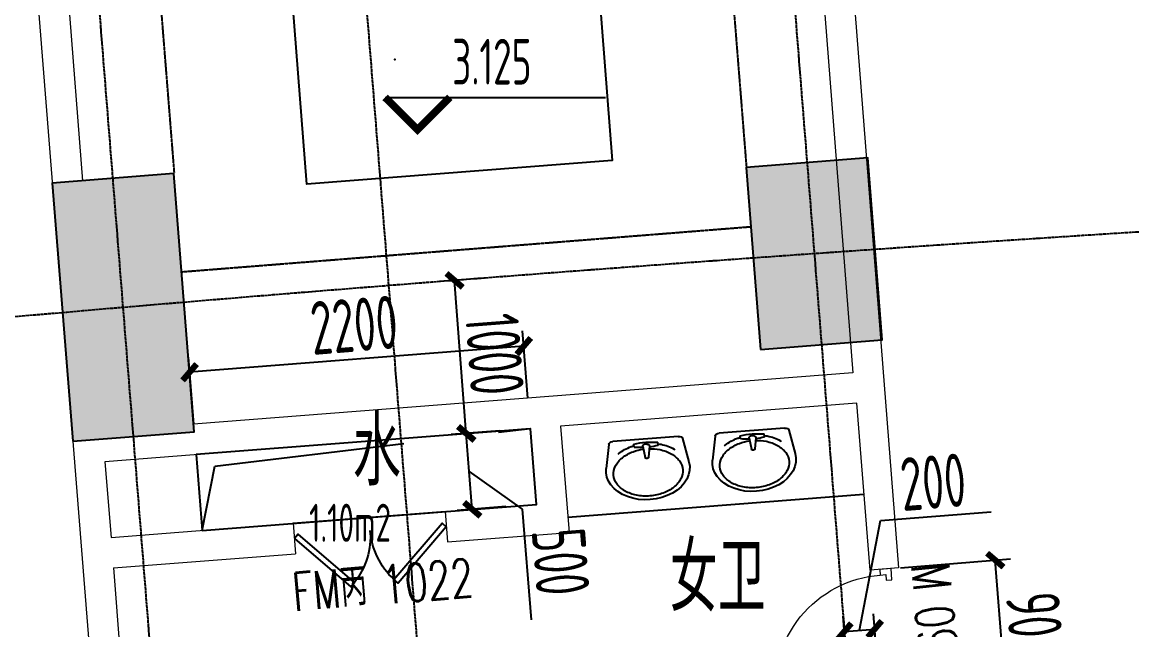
# Model space of a CAD drawing. Header units: millimetres. Extents: x 11515858 to 24947533, y -12784974 to -6116114.
# Drawn here: x 11751844 to 11759128, y -6388712 to -6384721 of the extents above; entities that cross this region are included whole.
import ezdxf
from ezdxf.enums import TextEntityAlignment as Align

# ---------------------------------------------------------------- set-up
doc = ezdxf.new("R2010")
doc.units = ezdxf.units.MM
doc.header["$LTSCALE"] = 10
for name, pattern in [('A2-RG-AXIS$0$CENTER', [2, 1.25, -0.25, 0.25, -0.25]), ('A2-RG-AXIS$0$DOTE', [2.42, 2, -0.2, 0.02, -0.2]), ('A2-RI-F2$0$HIDDEN', [0.375, 0.25, -0.125]), ('A2-RV-F2$0$DASHED2', [0.375, 0.25, -0.125])]:
    doc.linetypes.add(name, pattern=pattern)
for name, color, linetype in [('A2-RB-F2$0$A-DIMS-100', 1, 'Continuous'), ('A2-RD-F2$0$A-1-1-X-toilel$0$A-FIXT', 55, 'Continuous'), ('A2-RG-AXIS$0$A-GRID', 1, 'A2-RG-AXIS$0$CENTER'), ('A2-RI-F2$0$A-HOLE', 2, 'Continuous'), ('A2-RI-F2$0$A-STRS', 50, 'Continuous'), ('A2-RI-F2$0$A-SYMB', 4, 'Continuous'), ('A2-RI-F2$0$A-SYMB-AREA', 4, 'Continuous'), ('A2-RI-F2$0$A-SYMB-DOOR', 4, 'Continuous'), ('A2-RI-F2$0$A-SYMB-NAME', 4, 'Continuous'), ('A2-RI-F2$0$A-SYMB-VOID', 35, 'Continuous'), ('A2-RI-F2$0$HRI-F18$0$A-DOOR', 32, 'Continuous'), ('A2-RI-F2$0$HRI-F18$0$A-WALL', 7, 'Continuous'), ('A2-RS-F2$0$A-HATH-GRAY', 8, 'Continuous'), ('A2-RS-F2$0$A-WALL-CONC', 6, 'Continuous'), ('A2-RV-F2$0$A-HATH', 9, 'Continuous'), ('A2-RV-F2$0$AUDIT_D_120618114340-341', 1, 'Continuous')]:
    doc.layers.add(name, color=color, linetype=linetype)
for name, color, linetype, lineweight in [('A2-RI-F2$0$$0$A-WALL', 7, 'Continuous', 5), ('A2-RI-F2$0$A-DOOR', 32, 'Continuous', 5), ('A2-RI-F2$0$A-FLOR-STRS', 2, 'Continuous', 5), ('A2-RI-F2$0$A-WALL', 7, 'Continuous', 5)]:
    doc.layers.add(name, color=color, linetype=linetype, lineweight=lineweight)
doc.layers.add('A2-RI-F2$0$A-X-AREA', color=6, linetype='Continuous', plot=False)
doc.styles.add('A2-RB-F2$0$XD2008', font='hzs.shx', dxfattribs={"width": 0.7, "bigfont": 'hztxt.shx'})
doc.styles.add('A2-RI-F2$0$ECADI', font='hzs.shx', dxfattribs={"width": 0.7, "bigfont": 'hztxt.shx'})
doc.styles.add('A2-RI-F2$0$ECADI-TXT', font='simplex.shx', dxfattribs={"bigfont": 'hztxt.shx'})
doc.styles.add('A2-RI-F2$0$XD2008', font='hzs.shx', dxfattribs={"width": 0.7, "bigfont": 'hztxt.shx'})
doc.dimstyles.new('A2-RB-F2$0$XD100$0', dxfattribs={"dimscale": 100, "dimtxt": 3.5, "dimasz": 1, "dimexe": 1, "dimexo": 2, "dimgap": 0.5, "dimtad": 1, "dimdec": 0, "dimdsep": 46, "dimtxsty": 'A2-RB-F2$0$XD2008', "dimblk1": 'A2-RB-F2$0$_ArchTick', "dimblk2": 'A2-RB-F2$0$_ArchTick', "dimsah": 1, "dimcen": 2.5, "dimclrt": 4, "dimaunit": 1, "dimadec": 0, "dimazin": 0, "dimtfac": 1, "dimtdec": 0, "dimtix": 1, "dimtmove": 1, "dimatfit": 3, "dimfxl": 0, "dimtolj": 1, "dimtzin": 0, "dimarcsym": 0})

# ---------------------------------------------------------------- blocks, each defined once
blk = doc.blocks.new('A2-RG-AXIS')
at = {"layer": 'A2-RG-AXIS$0$A-GRID', "linetype": 'A2-RG-AXIS$0$DOTE'}
for p, q in [((11755647.6, -6368696.2), (11757669.8, -6394116.9)), ((11756043.3, -6408979.7), (11752855.5, -6368906.3)), ((11754299.2, -6409123.8), (11751111, -6369045.1))]:
    blk.add_line(p, q, dxfattribs=at)
for radius in [316700, 313400, 308700]:
    blk.add_arc((11778730.7, -6694178.7), radius, 75.589285, 95.407644, dxfattribs=at)
blk = doc.blocks.new('A2-RV-F2')
at = {"layer": 'A2-RV-F2$0$A-HATH', "linetype": 'A2-RV-F2$0$DASHED2'}
for p, q in [((11756599.4, -6385666.9), (11755972.5, -6377822)), ((11752354.9, -6379628.2), (11752841, -6385708.9)), ((11756631.5, -6386065.4), (11752893.4, -6386362.1))]:
    blk.add_line(p, q, dxfattribs=at)
at = {"layer": 'A2-RV-F2$0$AUDIT_D_120618114340-341'}
blk.add_lwpolyline([(11755331.1, -6380667.2), (11755715.5, -6385628.6), (11753711.6, -6385785.5), (11753531, -6383454.8)], dxfattribs=at)
blk = doc.blocks.new('A2-RB-F2$0$_ArchTick')
at = {"color": 0, "linetype": 'ByBlock', "const_width": 0.4}
blk.add_lwpolyline([(-0.5, -0.5), (0.5, 0.5)], dxfattribs=at)
blk = doc.blocks.new('*D1759')
at = {"layer": 'A2-RB-F2$0$A-DIMS-100', "color": 0, "lineweight": -2, "transparency": 16777216}
for p, q in [((11757476.9, -6387994.4), (11758204.6, -6387936.5)), ((11757340.4, -6388714.5), (11757476.9, -6387994.4)), ((11757281.3, -6389232.2), (11757232.8, -6388622.8)), ((11757480.6, -6389216.4), (11757432.1, -6388606.9)), ((11757240.7, -6388722.5), (11757440.1, -6388706.6))]:
    blk.add_line(p, q, dxfattribs=at)
at = {"layer": 'Defpoints', "color": 0, "transparency": 16777216}
for p in [(11757440.1, -6388706.6), (11757297.1, -6389431.6), (11757496.5, -6389415.7)]:
    blk.add_point(p, dxfattribs=at)
at = {"layer": 'A2-RB-F2$0$A-DIMS-100', "color": 0, "lineweight": -2, "transparency": 16777216, "xscale": 100, "yscale": 100, "zscale": 100}
for p, rotation in [((11757240.7, -6388722.5), 184.5482656225848), ((11757440.1, -6388706.6), 4.548265622584782)]:
    blk.add_blockref('A2-RB-F2$0$_ArchTick', p, dxfattribs=dict(at, rotation=rotation))
at = {"layer": 'A2-RB-F2$0$A-DIMS-100', "color": 4, "transparency": 16777216, "insert": (11757822.9, -6387741.1), "char_height": 350, "attachment_point": 5, "rotation": 4.54827, "style": 'A2-RB-F2$0$XD2008'}
blk.add_mtext('\\A1;200', dxfattribs=at)
blk = doc.blocks.new('*D1664')
at = {"layer": 'A2-RB-F2$0$A-DIMS-100', "color": 0, "lineweight": -2, "transparency": 16777216}
for p, q in [((11757608.8, -6388303.7), (11758331.1, -6388246.2)), ((11758302.8, -6389151.3), (11758231.5, -6388254.1)), ((11757680.2, -6389200.8), (11758402.5, -6389143.4))]:
    blk.add_line(p, q, dxfattribs=at)
at = {"layer": 'Defpoints', "color": 0, "transparency": 16777216}
for p in [(11758231.5, -6388254.1), (11757409.5, -6388319.5), (11757480.8, -6389216.7)]:
    blk.add_point(p, dxfattribs=at)
at = {"layer": 'A2-RB-F2$0$A-DIMS-100', "color": 0, "lineweight": -2, "transparency": 16777216, "xscale": 100, "yscale": 100, "zscale": 100}
for p, rotation in [((11758231.5, -6388254.1), 94.54826562258324), ((11758302.8, -6389151.3), 274.5482656225832)]:
    blk.add_blockref('A2-RB-F2$0$_ArchTick', p, dxfattribs=dict(at, rotation=rotation))
at = {"layer": 'A2-RB-F2$0$A-DIMS-100', "color": 4, "transparency": 16777216, "insert": (11758491.4, -6388684.9), "char_height": 350, "attachment_point": 5, "rotation": 274.54827, "style": 'A2-RB-F2$0$XD2008'}
blk.add_mtext('\\A1;900', dxfattribs=at)
blk = doc.blocks.new('*D1789')
at = {"layer": 'A2-RB-F2$0$A-DIMS-100', "color": 0, "lineweight": -2, "transparency": 16777216}
for p, q in [((11754979.1, -6387405.2), (11754659.1, -6387430.7)), ((11754798.3, -6387920.3), (11754758.8, -6387422.7)), ((11754778.5, -6387671.5), (11755125.9, -6387919)), ((11755018.7, -6387902.7), (11754698.7, -6387928.2)), ((11755125.9, -6387919), (11755183.8, -6388646.7))]:
    blk.add_line(p, q, dxfattribs=at)
at = {"layer": 'Defpoints', "color": 0, "transparency": 16777216}
for p in [(11754758.8, -6387422.7), (11755178.5, -6387389.4), (11755218.1, -6387886.9)]:
    blk.add_point(p, dxfattribs=at)
at = {"layer": 'A2-RB-F2$0$A-DIMS-100', "color": 0, "lineweight": -2, "transparency": 16777216, "xscale": 100, "yscale": 100, "zscale": 100}
for p, rotation in [((11754758.8, -6387422.7), 94.5482656224885), ((11754798.3, -6387920.3), 274.5482656224885)]:
    blk.add_blockref('A2-RB-F2$0$_ArchTick', p, dxfattribs=dict(at, rotation=rotation))
at = {"layer": 'A2-RB-F2$0$A-DIMS-100', "color": 4, "transparency": 16777216, "insert": (11755379.2, -6388265), "char_height": 350, "attachment_point": 5, "rotation": 274.54827, "style": 'A2-RB-F2$0$XD2008'}
blk.add_mtext('\\A1;500', dxfattribs=at)
blk = doc.blocks.new('*D1790')
at = {"layer": 'A2-RB-F2$0$A-DIMS-100', "color": 0, "lineweight": -2, "transparency": 16777216}
for p, q in [((11754901.9, -6386399.7), (11754582.5, -6386424.2)), ((11754759.3, -6387421.1), (11754682.2, -6386416.6)), ((11754979, -6387404.3), (11754659.6, -6387428.8))]:
    blk.add_line(p, q, dxfattribs=at)
at = {"layer": 'Defpoints', "color": 0, "transparency": 16777216}
for p in [(11754682.2, -6386416.6), (11755101.3, -6386384.4), (11755178.5, -6387389)]:
    blk.add_point(p, dxfattribs=at)
at = {"layer": 'A2-RB-F2$0$A-DIMS-100', "color": 0, "lineweight": -2, "transparency": 16777216, "xscale": 100, "yscale": 100, "zscale": 100}
for p, rotation in [((11754682.2, -6386416.6), 94.38998591822289), ((11754759.3, -6387421.1), 274.3899859182229)]:
    blk.add_blockref('A2-RB-F2$0$_ArchTick', p, dxfattribs=dict(at, rotation=rotation))
at = {"layer": 'A2-RB-F2$0$A-DIMS-100', "color": 4, "transparency": 16777216, "insert": (11754945.1, -6386901.6), "char_height": 350, "attachment_point": 5, "rotation": 274.38999, "style": 'A2-RB-F2$0$XD2008'}
blk.add_mtext('\\A1;1000', dxfattribs=at)
blk = doc.blocks.new('*D1791')
at = {"layer": 'A2-RB-F2$0$A-DIMS-100', "color": 0, "lineweight": -2, "transparency": 16777216}
for p, q in [((11755162.9, -6387189.6), (11755128.4, -6386748.6)), ((11755136.2, -6386848.3), (11752942.9, -6387019.8)), ((11752969.6, -6387361.1), (11752935.1, -6386920.1))]:
    blk.add_line(p, q, dxfattribs=at)
at = {"layer": 'Defpoints', "color": 0, "transparency": 16777216}
for p in [(11752942.9, -6387019.8), (11755178.5, -6387389), (11752985.2, -6387560.5)]:
    blk.add_point(p, dxfattribs=at)
at = {"layer": 'A2-RB-F2$0$A-DIMS-100', "color": 0, "lineweight": -2, "transparency": 16777216, "xscale": 100, "yscale": 100, "zscale": 100}
for p, rotation in [((11755136.2, -6386848.3), 4.470985418795711), ((11752942.9, -6387019.8), 184.4709854187957)]:
    blk.add_blockref('A2-RB-F2$0$_ArchTick', p, dxfattribs=dict(at, rotation=rotation))
at = {"layer": 'A2-RB-F2$0$A-DIMS-100', "color": 4, "transparency": 16777216, "insert": (11754022, -6386709.7), "char_height": 350, "attachment_point": 5, "rotation": 4.47099, "style": 'A2-RB-F2$0$XD2008'}
blk.add_mtext('\\A1;2200', dxfattribs=at)
blk = doc.blocks.new('A2-RD-F2$0$A-1-1-X-toilel$0$A-1-10-01~10(B1~wd)$0$A$C39426295')
at = {"layer": 'A2-RD-F2$0$A-1-1-X-toilel$0$A-FIXT'}
for p, q in [((29.2, 382.7, 4500), (0, 227, 4500)), ((488.5, 400, 4500), (56.5, 400, 4500)), ((193.7, 350.8, 4500), (193.7, 371.4, 4500)), ((351.2, 350.8, 4500), (351.2, 371.4, 4500)), ((515.7, 382.7, 4500), (544.9, 227, 4500)), ((250.5, 351.1, 4500), (261.5, 278.8, 4500)), ((294.5, 351.1, 4500), (283.5, 278.8, 4500))]:
    blk.add_line(p, q, dxfattribs=at)
at = {"layer": 'A2-RD-F2$0$A-1-1-X-toilel$0$A-FIXT', "extrusion": (0, 0, -1)}
for centre, major_axis, start_param, end_param in [((56.5, 380, 4500), (27.5, 0), 3.277215, 4.712389), ((272.5, 125.2, 4500), (347.6, 0), 4.483782, 4.712389), ((272.5, 351.1, 4500), (22, 0), 3.141593, 6.283185), ((272.5, 125.2, 4500), (347.6, 0), -1.570796, -1.342189), ((488.5, 380, 4500), (27.5, 0), 4.712389, 6.147563), ((414.3, 151.7, 4500), (396.8, 0), 3.737677, 3.75941), ((267, 182.2, 4500), (257.5, 0), 3.959185, 4.341951), ((267, 168.5, 4500), (227.2, 0), 3.959185, 4.341951), ((272.5, 171.9, 4500), (272.7, 0), 4.341951, 4.419347), ((272.5, 158.2, 4500), (242.4, 0), 4.341951, 4.629594), ((272.5, 597, 4500), (347.6, 0), 1.631074, 1.799403), ((272.5, 158.2, 4500), (242.4, 0), -1.488001, -1.200359), ((272.5, 597, 4500), (347.6, 0), 1.342189, 1.510519), ((272.5, 171.9, 4500), (272.7, 0), -1.277754, -1.200359), ((278, 168.5, 4500), (227.2, 0), -1.200359, -0.817592), ((278, 182.2, 4500), (257.5, 0), -1.200359, -0.817592), ((130.6, 151.7, 4500), (396.8, 0), -0.617817, -0.596084), ((272.5, 200, 4500), (275, 0), -0.135622, 3.277215), ((245.3, 179.3, 4500), (200.4, 0), 3.141593, 3.55759), ((258.5, 175, 4500), (214.8, 0), 3.55759, 3.959185), ((272.5, 278.8, 4500), (11, 0), -0.000069, 3.141524), ((286.5, 175, 4500), (214.8, 0), -0.817592, -0.415998), ((299.7, 179.3, 4500), (200.4, 0), -0.415998, 0), ((245.3, 179.3, 4500), (200.4, 0), 2.725595, 3.141593), ((299.7, 179.3, 4500), (200.4, 0), 0, 0.415998), ((258.5, 183.5, 4500), (214.8, 0), 2.324001, 2.725595), ((286.5, 183.5, 4500), (214.8, 0), 0.415998, 0.817592), ((267, 190.1, 4500), (227.2, 0), 1.941234, 2.324001), ((272.5, 200.4, 4500), (242.4, 0), 1.570796, 1.941234), ((272.5, 200.4, 4500), (242.4, 0), 1.200359, 1.570796), ((278, 190.1, 4500), (227.2, 0), 0.817592, 1.200359)]:
    blk.add_ellipse(centre, major_axis=major_axis, ratio=0.727273, start_param=start_param, end_param=end_param, dxfattribs=at)
blk = doc.blocks.new('A2-RD-F2')
at = {"layer": 'A2-RD-F2$0$A-1-1-X-toilel$0$A-FIXT'}
blk.add_line((11755424.5, -6387971.6), (11757368.6, -6387820), dxfattribs=at)
at = {"layer": 'A2-RD-F2$0$A-1-1-X-toilel$0$A-FIXT', "rotation": 4.491165046313474}
for p in [(11755695.1, -6387877.9, -4500), (11756392.9, -6387823.1, -4500)]:
    blk.add_blockref('A2-RD-F2$0$A-1-1-X-toilel$0$A-1-10-01~10(B1~wd)$0$A$C39426295', p, dxfattribs=at)
blk = doc.blocks.new('A2-RS-F2')
at = {"layer": 'A2-RS-F2$0$A-HATH-GRAY', "ltscale": 3}
h = blk.add_hatch(color=256, dxfattribs=at)
h.paths.add_polyline_path([(11780370.9, -6378132.8), (11781370.9, -6378139.6), (11781379.7, -6376839.6), (11780379.7, -6376832.8)])
h.paths.add_polyline_path([(11771295.3, -6378216.2), (11772295, -6378194.3), (11772266.5, -6376894.6), (11771266.7, -6376916.1)])
h.paths.add_polyline_path([(11789445.2, -6378310.2), (11790444.5, -6378345.7), (11790490.7, -6377046.5), (11789491.3, -6377010.6)])
h.paths.add_polyline_path([(11794061, -6377995.6), (11794659.8, -6378034.1), (11794711.1, -6377235.6), (11794112.3, -6377197.1)])
h.paths.add_polyline_path([(11762225.8, -6378560), (11763224.5, -6378509.3), (11763158.6, -6377210.6), (11762159.9, -6377261.3)])
h.paths.add_polyline_path([(11756053.8, -6378846.4), (11756851.3, -6378782.9), (11756756.1, -6377586.7), (11755958.6, -6377650.1)])
h.paths.add_polyline_path([(11801644.4, -6378461.8), (11802243.1, -6378500.3), (11802294.5, -6377701.9), (11801695.7, -6377663.4)])
h.paths.add_polyline_path([(11751557.2, -6379698.1), (11752354.6, -6379634.6), (11752219.8, -6377940), (11751422.4, -6378003.4)])
h.paths.add_polyline_path([(11807663.9, -6379405.7), (11808460.5, -6379479.9), (11808571.8, -6378285.1), (11807775.3, -6378210.6)])
h.paths.add_polyline_path([(11816584.8, -6380403.2), (11817577.3, -6380525.1), (11817735.8, -6379234.7), (11816743.2, -6379112.9)])
h.paths.add_polyline_path([(11825579.4, -6381618.6), (11826568.2, -6381768.4), (11826762.9, -6380483.1), (11825774.2, -6380333.3)])
h.paths.add_polyline_path([(11793833.2, -6381538.6), (11794432, -6381577.1), (11794483.3, -6380778.7), (11793884.5, -6380740.2)])
h.paths.add_polyline_path([(11801416.6, -6382004.6), (11802015.3, -6382043.1), (11802066.7, -6381244.7), (11801467.9, -6381206.2)])
h.paths.add_polyline_path([(11834536.4, -6383084.9), (11835520.4, -6383263), (11835752, -6381983.8), (11834767.9, -6381805.7)])
h.paths.add_polyline_path([(11843441.7, -6384836.8), (11844420.2, -6385043.1), (11844688.3, -6383771), (11843709.9, -6383564.7)])
h.paths.add_polyline_path([(11849706.8, -6386047.7), (11850486.4, -6386227.4), (11850720.8, -6385255.2), (11849941.2, -6385075.5)])
h.paths.add_polyline_path([(11756691.3, -6386871.4), (11757488.6, -6386806.1), (11757394.5, -6385611.6), (11756597, -6385675)])
h.paths.add_polyline_path([(11752175.7, -6387473.6), (11752973.2, -6387410.2), (11752838.4, -6385715.5), (11752040.9, -6385779)])
h.paths.add_polyline_path([(11854131.9, -6387106.5), (11854911.5, -6387286.2), (11855145.9, -6386314), (11854366.3, -6386134.3)])
h.paths.add_polyline_path([(11793236.4, -6390820.6), (11793835.2, -6390859), (11793886.5, -6390060.7), (11793287.7, -6390022.2)])
h.paths.add_polyline_path([(11800819.8, -6391285.9), (11801418.6, -6391324.4), (11801469.9, -6390525.9), (11800871.2, -6390487.4)])
h.paths.add_polyline_path([(11847832.2, -6393825.3), (11848611.8, -6394005), (11848846.2, -6393032.8), (11848066.6, -6392853.1)])
h.paths.add_polyline_path([(11780263.2, -6394032.4), (11781263.2, -6394039.2), (11781272, -6392739.2), (11780272, -6392732.1)])
h.paths.add_polyline_path([(11771644.2, -6394112.4), (11772644, -6394090.4), (11772615.4, -6392790.7), (11771615.7, -6392812.3)])
h.paths.add_polyline_path([(11788881, -6394200.2), (11789880.4, -6394235.7), (11789926.5, -6392936.5), (11788927.1, -6392900.6)])
h.paths.add_polyline_path([(11793008.6, -6394363.6), (11793607.4, -6394402.1), (11793658.7, -6393603.7), (11793059.9, -6393565.2)])
h.paths.add_polyline_path([(11763031, -6394439.6), (11764029.7, -6394388.9), (11763963.9, -6393090.2), (11762965.1, -6393140.9)])
h.paths.add_polyline_path([(11757322.6, -6394796.6), (11758120, -6394731.3), (11758024.9, -6393536.9), (11757227.5, -6393600.3)])
h.paths.add_polyline_path([(11800592, -6394828.7), (11801190.8, -6394867.2), (11801242.1, -6394068.8), (11800643.4, -6394030.3)])
h.paths.add_polyline_path([(11852257.4, -6394883.9), (11853037, -6395063.6), (11853271.3, -6394091.4), (11852491.7, -6393911.7)])
h.paths.add_polyline_path([(11752786.3, -6395149.5), (11753583.8, -6395086), (11753449, -6393391.4), (11752651.5, -6393454.8)])
h.paths.add_polyline_path([(11806188.5, -6395237.1), (11806985.1, -6395311.3), (11807096.4, -6394116.5), (11806299.9, -6394042)])
h.paths.add_polyline_path([(11814655.7, -6396186), (11815648.4, -6396307.3), (11815806.1, -6395016.9), (11814813.5, -6394895.6)])
h.paths.add_polyline_path([(11823197.5, -6397340.4), (11824186.2, -6397490.2), (11824381, -6396204.9), (11823392.2, -6396055.1)])
h.paths.add_polyline_path([(11831681.6, -6398728.6), (11832663, -6398920.7), (11832912.6, -6397644.9), (11831931.2, -6397452.8)])
h.paths.add_polyline_path([(11840164, -6400382.5), (11841142.5, -6400588.8), (11841410.7, -6399316.8), (11840432.2, -6399110.5)])
edge = h.paths.add_edge_path()
edge.add_arc((11772285.6, -6400549.4), 450, 0, 360)
edge = h.paths.add_edge_path()
edge.add_arc((11789151.8, -6400663.7), 450, 0, 360)
edge = h.paths.add_edge_path()
edge.add_arc((11763857, -6400855.6), 450, 0, 360)
h.paths.add_polyline_path([(11845945.9, -6401651.6), (11846725.5, -6401831.2), (11846959.8, -6400859), (11846180.2, -6400679.3)])
edge = h.paths.add_edge_path()
edge.add_arc((11797575.5, -6401083.9), 450, 0, 360)
edge = h.paths.add_edge_path()
edge.add_arc((11755440.6, -6401403.6), 450.5, 0, 360)
edge = h.paths.add_edge_path()
edge.add_arc((11805983.7, -6401745.9), 450, 0, 360)
h.paths.add_polyline_path([(11850371.1, -6402710), (11851150.7, -6402889.7), (11851385, -6401917.5), (11850605.5, -6401737.8)])
edge = h.paths.add_edge_path()
edge.add_arc((11814369.4, -6402649), 450, 0, 360)
edge = h.paths.add_edge_path()
edge.add_arc((11822725.7, -6403792.5), 450, 0, 360)
edge = h.paths.add_edge_path()
edge.add_arc((11831045.7, -6405175.5), 450, 0, 360)
edge = h.paths.add_edge_path()
edge.add_arc((11839322.6, -6406796.9), 450.5, 0, 360)
edge = h.paths.add_edge_path()
edge.add_arc((11847549.5, -6408655.2), 450.5, 0, 360)
edge = h.paths.add_edge_path()
edge.add_arc((11780719.1, -6400485.4), 450, 0, 360)
at = {"layer": 'A2-RS-F2$0$A-WALL-CONC'}
for points in [[(11756691.3, -6386871.4), (11757488.6, -6386806.1), (11757394.5, -6385611.6), (11756597, -6385675)], [(11752175.7, -6387473.6), (11752973.2, -6387410.2), (11752838.4, -6385715.5), (11752040.9, -6385779)]]:
    blk.add_3dface(points, dxfattribs=at)
blk = doc.blocks.new('A2-RI-F2$0$5erhfh')
at = {"layer": 'A2-RI-F2$0$A-SYMB-AREA', "style": 'A2-RI-F2$0$ECADI', "width": 0.7}
blk.add_attdef('340M2', text='', height=2.5, dxfattribs=at).set_placement((0, 1.25), align=Align.MIDDLE_LEFT)
at = {"layer": 'A2-RI-F2$0$A-SYMB-NAME', "style": 'A2-RI-F2$0$ECADI', "width": 0.7}
blk.add_attdef('CHINESENAME', (-12.292, 3.087), '', height=4.5, dxfattribs=at)
blk = doc.blocks.new('A2-RI-F2$0$door-1000')
for p, q in [((0.6493, 0.6471), (0.7083, 0.7059)), ((0.7083, 0.7059), (0.7083, 0.7059)), ((0.7083, 0.7059), (0.7672, 0.6469)), ((0.6787, 0.6175), (0.6493, 0.6471)), ((0.7082, 0.647), (0.6787, 0.6175)), ((0.7376, 0.6174), (0.7082, 0.647)), ((0.7672, 0.6469), (0.7376, 0.6174)), ((0.059, 0.0588), (0, 0)), ((0, 0), (0.0588, -0.059)), ((0, 0), (0, 0)), ((0.0589, -0.0001), (0.0884, 0.0293)), ((0.0884, 0.0293), (0.059, 0.0588)), ((0.0588, -0.059), (0.0883, -0.0296)), ((0.0883, -0.0296), (0.0589, -0.0001)), ((0.1179, -0.0002), (0.0883, -0.0296)), ((0.0883, -0.0296), (0.6766, -0.6199)), ((0.7061, -0.5905), (0.1179, -0.0002)), ((0.5051, -0.3888), (0.5301, -0.3639)), ((0.4506, -0.4431), (0.4756, -0.4182)), ((0.6183, -0.5024), (0.6432, -0.4775)), ((0.5638, -0.5566), (0.5888, -0.5318)), ((0.6766, -0.6199), (0.7061, -0.5905))]:
    blk.add_line(p, q)
at = {"lineweight": 13}
for p, q in [((0.6432, -0.4775), (0.5301, -0.3639)), ((0.5638, -0.5566), (0.4506, -0.4431))]:
    blk.add_line(p, q, dxfattribs=at)
blk.add_arc((0.1481, 0.0285), 0.8333, 312.03498, 44.97267, dxfattribs=at)
blk = doc.blocks.new('A2-RI-F2$0$HRI-F18$0$A$C62F15C80')
at = {"layer": 'A2-RI-F2$0$HRI-F18$0$A-DOOR'}
for points in [[(0, 275.5), (275.5, 0), (296.2, 20.7), (20.7, 296.2)], [(800, 275.5), (524.5, 0), (503.8, 20.7), (779.3, 296.2)]]:
    blk.add_lwpolyline(points, close=True, dxfattribs=at)
for centre, start, end in [((10.3, 285.9), 317.1491, 0), ((789.7, 285.9), 180, 222.8509)]:
    blk.add_arc(centre, 389.7, start, end, dxfattribs=at)
blk = doc.blocks.new('A2-RI-F2$0$ECADI-TAG-DOOR')
blk = doc.blocks.new('A2-RI-F2$0$ECADI-TAG-HGHT（国标）')
at = {"color": 1}
blk.add_line((-2.121, 2.121), (12.355, 2.121), dxfattribs=at)
at = {"color": 1, "const_width": 0.5}
blk.add_lwpolyline([(-2.121, 2.121), (0, 0), (2.121, 2.121)], dxfattribs=at)
at = {"color": 1}
blk.add_point((-1.481, 4.6), dxfattribs=at)
at = {"style": 'A2-RI-F2$0$XD2008', "width": 0.7}
blk.add_attdef('FL', text='', height=3, dxfattribs=at).set_placement((-2.689, 2.967), align=Align.RIGHT)
for tag, p in [('F.F.L.', (2.284, 2.967)), ('T.O.S.', (2.284, -1.104))]:
    blk.add_attdef(tag, p, '', height=3, dxfattribs=at)
blk = doc.blocks.new('A2-RB-F2')
at = {"layer": 'A2-RB-F2$0$A-DIMS-100'}
dim = blk.add_aligned_dim(p1=(11755178.5, -6387389), p2=(11755101.3, -6386384.4), distance=420.4, text='1000', dimstyle='A2-RB-F2$0$XD100$0', dxfattribs=at)
dim.commit()
dim.dimension.update_dxf_attribs({"geometry": '*D1790', "text_midpoint": (11754945.1, -6386901.6)})
for p1, p2, distance, picture, middle in [((11755178.5, -6387389), (11752985.2, -6387560.5), -542.3, '*D1791', (11754022, -6386709.7)), ((11757480.8, -6389216.7), (11757409.5, -6388319.5), -824.6, '*D1664', (11758491.4, -6388684.9))]:
    dim = blk.add_aligned_dim(p1=p1, p2=p2, distance=distance, dimstyle='A2-RB-F2$0$XD100$0', dxfattribs=at)
    dim.commit()
    dim.dimension.update_dxf_attribs({"geometry": picture, "text_midpoint": middle})
dim = blk.add_linear_dim(base=(11754758.8, -6387422.7), p1=(11755218.1, -6387886.9), p2=(11755178.5, -6387389.4), angle=94.54827, text='500', dimstyle='A2-RB-F2$0$XD100$0', dxfattribs=at)
dim.commit()
dim.dimension.update_dxf_attribs({"geometry": '*D1789', "text_midpoint": (11755129.9, -6387968.9), "dimtype": 129})
dim = blk.add_linear_dim(base=(11757440.1, -6388706.6), p1=(11757297.1, -6389431.6), p2=(11757496.5, -6389415.7), angle=4.54827, dimstyle='A2-RB-F2$0$XD100$0', dxfattribs=at)
dim.commit()
dim.dimension.update_dxf_attribs({"geometry": '*D1759', "text_midpoint": (11757526.8, -6387990.4), "dimtype": 129})
blk = doc.blocks.new('A2-RI-F2')
at = {"layer": 'A2-RI-F2$0$$0$A-WALL'}
for p, q in [((11755178.5, -6387389.4), (11755218.1, -6387887.8)), ((11755377.9, -6387374.6), (11755433.4, -6388071.6)), ((11754620.2, -6387934.4), (11755218.1, -6387887.8)), ((11752427, -6388105.5), (11753623.2, -6388012.2)), ((11754635.7, -6388133.8), (11755433.4, -6388071.6)), ((11752442.6, -6388304.9), (11753638.7, -6388211.6))]:
    blk.add_line(p, q, dxfattribs=at)
at = {"layer": 'A2-RI-F2$0$A-HOLE', "linetype": 'A2-RI-F2$0$HIDDEN', "ltscale": 500}
for p, q in [((11752985.2, -6387560.8), (11753024.8, -6388058.9)), ((11753623.2, -6388012.2), (11754620.2, -6387934.4))]:
    blk.add_line(p, q, dxfattribs=at)
at = {"layer": 'A2-RI-F2$0$A-SYMB-VOID', "linetype": 'A2-RI-F2$0$HIDDEN', "ltscale": 500}
blk.add_lwpolyline([(11753025.1, -6388058.9), (11753108.9, -6387636.9), (11755178.5, -6387389.4)], dxfattribs=at)
at = {"layer": 'A2-RI-F2$0$A-WALL'}
for p, q in [((11756785.4, -6380493.3), (11757295.9, -6387024.7)), ((11756984.8, -6380477.7), (11757596.5, -6388305)), ((11751644.7, -6380794.6), (11752572.5, -6392458)), ((11751844.1, -6380778.7), (11752240.6, -6385763.1)), ((11757295.9, -6387024.7), (11752968.9, -6387361.5)), ((11757322.1, -6387223.2), (11755377.9, -6387374.6)), ((11757409.3, -6388319.5), (11757322.1, -6387223.2)), ((11755178.5, -6387390.1), (11752387.3, -6387607.3)), ((11752387.3, -6387607.3), (11752426.9, -6388105.5)), ((11754620.2, -6387934.4), (11754635.7, -6388133.8)), ((11753623.2, -6388012.2), (11753638.7, -6388211.6)), ((11752442.8, -6388304.9), (11752664.8, -6391096)), ((11757596.5, -6388305), (11757409.5, -6388319.5))]:
    blk.add_line(p, q, dxfattribs=at)
at = {"layer": 'A2-RI-F2$0$A-X-AREA'}
blk.add_lwpolyline([(11752986.6, -6387561.1), (11753025.1, -6388058.9), (11755219.6, -6387888.9), (11755179.9, -6387390.5), (11752986.5, -6387561.1)], dxfattribs=at)
blk.add_blockref('A2-RS-F2', (0, 0))
ref = blk.add_blockref('A2-RI-F2$0$5erhfh', (11754841.6, -6388072.1), dxfattribs=dict(xscale=100, yscale=100, zscale=100))
ref.add_attrib('340M2', '1.10m2', (11753727.1, -6388133.5), dxfattribs={"layer": 'A2-RI-F2$0$A-SYMB-AREA', "height": 250, "style": 'A2-RI-F2$0$ECADI', "width": 0.7})
ref.add_attrib('CHINESENAME', '水', (11754014.2, -6387763.4), dxfattribs={"layer": 'A2-RI-F2$0$A-SYMB-NAME', "height": 450, "style": 'A2-RI-F2$0$ECADI', "width": 0.7})
ref = blk.add_blockref('A2-RI-F2$0$5erhfh', (11756968.2, -6389093.6), dxfattribs=dict(xscale=100, yscale=100, zscale=100))
ref.add_attrib('CHINESENAME', '女卫', (11756094.2, -6388592.5), dxfattribs={"layer": 'A2-RI-F2$0$A-SYMB-NAME', "height": 450, "style": 'A2-RI-F2$0$ECADI', "width": 0.7})
at = {"layer": 'A2-RI-F2$0$A-DOOR', "xscale": -899.9999999997702, "yscale": 900, "zscale": 900, "rotation": 319.4492727074003}
blk.add_blockref('A2-RI-F2$0$door-1000', (11757618.7, -6389205.9), dxfattribs=at)
at = {"layer": 'A2-RI-F2$0$A-FLOR-STRS'}
blk.add_blockref('A2-RG-AXIS', (0, 0), dxfattribs=at)
at = {"layer": 'A2-RI-F2$0$A-STRS', "linetype": 'Continuous'}
blk.add_blockref('A2-RB-F2', (0, 0), dxfattribs=at)
at = {"layer": 'A2-RI-F2$0$A-SYMB', "xscale": 100, "yscale": 100, "zscale": 100}
blk.add_blockref('A2-RI-F2$0$ECADI-TAG-HGHT（国标）', (11754438.3, -6385426.7), dxfattribs=at).add_auto_attribs({'F.F.L.': '3.125'})
at = {"layer": 'A2-RI-F2$0$A-SYMB-DOOR'}
ref = blk.add_blockref('A2-RI-F2$0$ECADI-TAG-DOOR', (11754408.8, -6389253.3), dxfattribs=dict(at, xscale=99.99999999889526, yscale=99.99999999889526, zscale=99.99999999889526, rotation=4.87849378304517))
ref.add_attrib('门窗主编号1', 'FM丙', dxfattribs={"height": 250, "rotation": 4.87849, "style": 'A2-RI-F2$0$ECADI-TXT', "width": 0.7}).set_placement((11754117.7, -6388547), align=Align.RIGHT)
ref.add_attrib('门窗主编号2', '1022', (11754216.6, -6388542.8, 333.3), dxfattribs={"height": 250, "rotation": 4.87849, "style": 'A2-RI-F2$0$ECADI-TXT', "width": 0.7})
ref = blk.add_blockref('A2-RI-F2$0$ECADI-TAG-DOOR', (11756995.9, -6388768.8, -333.3), dxfattribs=dict(at, xscale=99.99999999935461, yscale=99.99999999935461, zscale=99.99999999935461, rotation=275.8772639322853))
ref.add_attrib('门窗主编号1', 'M', dxfattribs={"height": 250, "rotation": 275.87726, "style": 'A2-RI-F2$0$ECADI-TXT', "width": 0.7}).set_placement((11757696.9, -6388465.4, -333.3), align=Align.RIGHT)
ref.add_attrib('门窗主编号2', '0922', (11757702.9, -6388564.2), dxfattribs={"height": 250, "rotation": 275.87726, "style": 'A2-RI-F2$0$ECADI-TXT', "width": 0.7})
at = {"layer": 'A2-RI-F2$0$HRI-F18$0$A-WALL', "xscale": -1.249999998733191, "yscale": 1.250000000049379, "zscale": 1.250000000132174, "rotation": 4.460894593253196}
blk.add_blockref('A2-RI-F2$0$HRI-F18$0$A$C62F15C80', (11754654.7, -6388377.5), dxfattribs=at)

msp = doc.modelspace()

# ---------------------------------------------------------------- block references
for name in ['A2-RI-F2', 'A2-RB-F2', 'A2-RG-AXIS', 'A2-RS-F2', 'A2-RV-F2', 'A2-RD-F2']:
    msp.add_blockref(name, (0, 0))

doc.saveas('drawing.dxf')
